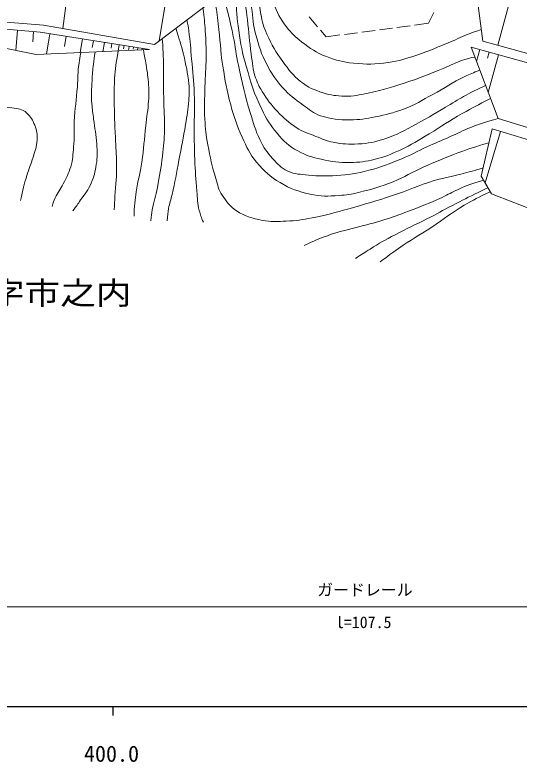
# Model space of a CAD drawing. Units: millimetres, scale not verified. Extents: x 40000 to 680000, y 20000 to 380000.
# Drawn here: x 456926 to 513932, y 198715 to 283232 of the extents above; entities that cross this region are included whole.
import ezdxf
from ezdxf.enums import TextEntityAlignment as Align

# ---------------------------------------------------------------- set-up
doc = ezdxf.new("R2010")
doc.units = ezdxf.units.MM
doc.header["$LTSCALE"] = 1000
doc.layers.add('M-BMK-HTXT', color=7, linetype='Continuous')
for name, color, linetype, lineweight in [('M-STR-HTXT', 7, 'Continuous', 13), ('M-TTL-BAND', 7, 'Continuous', 25), ('M-WORK', 1, 'Continuous', 13)]:
    doc.layers.add(name, color=color, linetype=linetype, lineweight=lineweight)
doc.styles.add('ＭＳ ゴシック', font='')
doc.styles.get('ＭＳ ゴシック').set_extended_font_data('MS Gothic')

msp = doc.modelspace()

# ---------------------------------------------------------------- linework, layer by layer
at = {"layer": 'M-STR-HTXT'}
msp.add_line((442788, 216291), (549938, 216291), dxfattribs=at)
at = {"layer": 'M-TTL-BAND'}
for p, q in [((40000, 205000), (579000, 205000)), ((468000, 205000), (468000, 204000))]:
    msp.add_line(p, q, dxfattribs=at)
at = {"layer": 'M-WORK'}
for p, q in [((463275, 288625), (462332, 281709)), ((508773, 288286), (509847, 280277)), ((474317, 286957), (473226, 280300)), ((513455, 287035), (511526, 279813)), ((472701, 279904), (480423, 285730)), ((503679, 282285), (504305, 283520)), ((448787, 282968), (460153, 282089)), ((490183, 283029), (491155, 281887)), ((459769, 281285), (448390, 282267)), ((457215, 281505), (457018, 279223)), ((460153, 282089), (472701, 279904)), ((491479, 281506), (492117, 280757)), ((496163, 281292), (497650, 281488)), ((498145, 281554), (499633, 281750)), ((500128, 281815), (501615, 282012)), ((502111, 282077), (503679, 282285)), ((448266, 281030), (459319, 278748)), ((459041, 281347), (458943, 280206)), ((472125, 279307), (459769, 281285)), ((460857, 281110), (460487, 278799)), ((462707, 280815), (462522, 279659)), ((492117, 280757), (493684, 280964)), ((494180, 281030), (495667, 281226)), ((464556, 280519), (464307, 278966)), ((465798, 280320), (465674, 279543)), ((467040, 280121), (466873, 279078)), ((467875, 279987), (467791, 279466)), ((468709, 279854), (468597, 279153)), ((469270, 279764), (469214, 279414)), ((509847, 280277), (540133, 271903)), ((459319, 278748), (472125, 279307)), ((469831, 279675), (469755, 279204)), ((470324, 279596), (470287, 279360)), ((470818, 279517), (470775, 279248)), ((471312, 279438), (471290, 279303)), ((511555, 271499), (508518, 279571)), ((508518, 279571), (539569, 271086)), ((509483, 279307), (509119, 277975)), ((510549, 279016), (510367, 278350)), ((511615, 278725), (510446, 274447)), ((530839, 265642), (511555, 271499)), ((509664, 265005), (510889, 270333)), ((511847, 270047), (510105, 264225)), ((510889, 270333), (530291, 264528)), ((510809, 262981), (509664, 265005)), ((517543, 260385), (510809, 262981))]:
    msp.add_line(p, q, dxfattribs=at)
for points, knots in [([(485067, 293298), (485090, 291963), (485098, 291601), (485160, 290515), (485230, 289299), (485220, 288608), (485427, 287407), (485620, 286286), (485705, 285635), (486137, 284583), (486593, 283475), (486892, 282847), (487629, 281901), (488208, 281158), (488584, 280767), (489334, 280196), (490349, 279424), (490948, 278981), (492140, 278527), (493294, 278088), (493984, 277907), (495213, 277781), (496738, 277625), (497622, 277622), (499138, 277852), (500427, 278048), (501135, 278270), (502370, 278687), (503881, 279196), (504695, 279573), (506171, 280179), (507045, 280537), (507505, 280811), (508391, 281138), (508887, 281321), (509058, 281383), (509672, 281576)], [0, 0, 0, 0, 1, 1, 1, 2, 2, 2, 3, 3, 3, 4, 4, 4, 5, 5, 5, 6, 6, 6, 7, 7, 7, 8, 8, 8, 9, 9, 9, 10, 10, 10, 11, 11, 11, 12, 12, 12, 12]), ([(484218, 292984), (484342, 291774), (484368, 291447), (484439, 290460), (484550, 288902), (484534, 288025), (484599, 286464), (484649, 285236), (484518, 284530), (484732, 283320), (484893, 282409), (485042, 281898), (485424, 281056), (486001, 279786), (486381, 279086), (487209, 277965), (487915, 277011), (488305, 276439), (489234, 275701), (490108, 275006), (490727, 274760), (491792, 274422), (492705, 274132), (493258, 274075), (494216, 274049), (495255, 274021), (495835, 274187), (496853, 274395), (498738, 274781), (499770, 275118), (501595, 275728), (503324, 276304), (504247, 276753), (505938, 277433), (506669, 277726), (507045, 277989), (507803, 278205), (508239, 278330), (508404, 278373), (508934, 278466)], [0, 0, 0, 0, 1, 1, 1, 2, 2, 2, 3, 3, 3, 4, 4, 4, 5, 5, 5, 6, 6, 6, 7, 7, 7, 8, 8, 8, 9, 9, 9, 10, 10, 10, 11, 11, 11, 12, 12, 12, 13, 13, 13, 13]), ([(509491, 276987), (508683, 276670), (508455, 276561), (507803, 276260), (506331, 275581), (505610, 274999), (504180, 274236), (502907, 273556), (502227, 273089), (500876, 272584), (499663, 272131), (498949, 271957), (497679, 271705), (496579, 271486), (495950, 271370), (494829, 271358), (493504, 271344), (492730, 271424), (491472, 271838), (490624, 272117), (490253, 272518), (489527, 273037), (488549, 273737), (487972, 274127), (487183, 275035), (486373, 275967), (485968, 276550), (485398, 277646), (484758, 278875), (484536, 279638), (484172, 280976), (483852, 282155), (483834, 282853), (483693, 284066), (483508, 285651), (483541, 286551), (483426, 288142), (483345, 289278), (483318, 289637), (483205, 291049)], [0, 0, 0, 0, 1, 1, 1, 2, 2, 2, 3, 3, 3, 4, 4, 4, 5, 5, 5, 6, 6, 6, 7, 7, 7, 8, 8, 8, 9, 9, 9, 10, 10, 10, 11, 11, 11, 12, 12, 12, 13, 13, 13, 13]), ([(482262, 289246), (482517, 287750), (482582, 287358), (482760, 286144), (482958, 284805), (483050, 284051), (483213, 282707), (483398, 281190), (483422, 280331), (483640, 278818), (483793, 277749), (483800, 277123), (484146, 276100), (484357, 275474), (484537, 275140), (484892, 274582), (485493, 273635), (485843, 273097), (486623, 272291), (487373, 271516), (487823, 271091), (488728, 270506), (489534, 269985), (490073, 269845), (490966, 269494), (491713, 269200), (492123, 268983), (492911, 268828), (493995, 268614), (494630, 268596), (495734, 268641), (496942, 268690), (497619, 268864), (498771, 269227), (500219, 269684), (500946, 270170), (502288, 270879), (503830, 271693), (504641, 272244), (506151, 273117), (506962, 273586), (507399, 273881), (508229, 274316), (508966, 274702), (509223, 274822), (510147, 275241)], [0, 0, 0, 0, 1, 1, 1, 2, 2, 2, 3, 3, 3, 4, 4, 4, 5, 5, 5, 6, 6, 6, 7, 7, 7, 8, 8, 8, 9, 9, 9, 10, 10, 10, 11, 11, 11, 12, 12, 12, 13, 13, 13, 14, 14, 14, 15, 15, 15, 15]), ([(510700, 273774), (509158, 272991), (508739, 272771), (507510, 272078), (506013, 271234), (505237, 270654), (503753, 269787), (502487, 269046), (501813, 268556), (500476, 267948), (499407, 267462), (498795, 267187), (497653, 266909), (496561, 266644), (495925, 266554), (494802, 266536), (493524, 266516), (492799, 266632), (491552, 266909), (490485, 267146), (489865, 267302), (488914, 267842), (487868, 268436), (487337, 268913), (486570, 269840), (485767, 270809), (485400, 271431), (484838, 272557), (483935, 274369), (483646, 275489), (483080, 277433), (482628, 278984), (482456, 279882), (482228, 281482), (482023, 282920), (482021, 283739), (481881, 285185), (481775, 286280), (481741, 286624), (481603, 287987)], [0, 0, 0, 0, 1, 1, 1, 2, 2, 2, 3, 3, 3, 4, 4, 4, 5, 5, 5, 6, 6, 6, 7, 7, 7, 8, 8, 8, 9, 9, 9, 10, 10, 10, 11, 11, 11, 12, 12, 12, 13, 13, 13, 13]), ([(480423, 285730), (481037, 283376), (481224, 282735), (481615, 280789), (481869, 279525), (481920, 278798), (482201, 277539), (482671, 275436), (482902, 274245), (483533, 272184), (483912, 270947), (484092, 270233), (484652, 269067), (485077, 268183), (485410, 267721), (486064, 266989), (486640, 266345), (486991, 265955), (487769, 265577), (488608, 265170), (489186, 265228), (490113, 265124), (491334, 264989), (492031, 264996), (493257, 265071), (494708, 265160), (495524, 265299), (496933, 265657), (498429, 266038), (499234, 266379), (500663, 266963), (501792, 267424), (502376, 267791), (503487, 268295), (504494, 268751), (505070, 268982), (506080, 269431), (507019, 269849), (507522, 270137), (508478, 270515), (509651, 270979), (510091, 271089), (511555, 271499)], [0, 0, 0, 0, 1, 1, 1, 2, 2, 2, 3, 3, 3, 4, 4, 4, 5, 5, 5, 6, 6, 6, 7, 7, 7, 8, 8, 8, 9, 9, 9, 10, 10, 10, 11, 11, 11, 12, 12, 12, 13, 13, 13, 14, 14, 14, 14]), ([(510530, 268771), (508838, 268264), (508365, 268116), (507003, 267620), (505452, 267054), (504603, 266679), (503096, 266004), (501748, 265399), (501053, 264930), (499686, 264370), (498200, 263760), (497322, 263524), (495761, 263144), (494922, 262940), (494438, 262863), (493577, 262807), (492294, 262723), (491543, 262680), (490291, 262967), (488914, 263281), (488128, 263538), (486916, 264263), (485735, 264971), (485136, 265516), (484252, 266572), (483437, 267547), (483166, 268241), (482636, 269396), (482000, 270782), (481722, 271601), (481322, 273072), (480864, 274753), (480709, 275722), (480434, 277441), (480137, 279302), (480162, 280369), (479919, 282237), (479775, 283337), (479728, 283695), (479523, 285051)], [0, 0, 0, 0, 1, 1, 1, 2, 2, 2, 3, 3, 3, 4, 4, 4, 5, 5, 5, 6, 6, 6, 7, 7, 7, 8, 8, 8, 9, 9, 9, 10, 10, 10, 11, 11, 11, 12, 12, 12, 13, 13, 13, 13]), ([(478182, 284039), (478340, 282794), (478380, 282446), (478452, 281420), (478534, 280250), (478549, 279591), (478541, 278418), (478532, 277127), (478443, 276406), (478417, 275115), (478387, 273686), (478309, 272882), (478399, 271456), (478470, 270313), (478522, 269668), (478736, 268543), (479023, 267038), (479180, 266186), (479642, 264725), (479879, 263975), (479902, 263487), (480352, 262842), (480892, 262070), (481214, 261607), (481986, 261066), (482472, 260726), (482794, 260603), (483354, 260409), (484082, 260157), (484509, 260058), (485272, 259947), (486165, 259818), (486680, 259874), (487581, 259912), (488747, 259960), (489398, 260064), (490547, 260267), (492182, 260556), (493066, 260876), (494667, 261315), (496615, 261848), (497704, 262158), (499623, 262789), (501486, 263402), (502463, 263947), (504347, 264494), (505926, 264952), (506849, 265064), (508432, 265506), (508997, 265664), (509182, 265713), (509875, 265922)], [0, 0, 0, 0, 1, 1, 1, 2, 2, 2, 3, 3, 3, 4, 4, 4, 5, 5, 5, 6, 6, 6, 7, 7, 7, 8, 8, 8, 9, 9, 9, 10, 10, 10, 11, 11, 11, 12, 12, 12, 13, 13, 13, 14, 14, 14, 15, 15, 15, 16, 16, 16, 17, 17, 17, 17]), ([(476380, 282680), (476489, 282082), (476511, 281917), (476584, 281426), (476767, 280185), (476796, 279480), (476903, 278230), (477034, 276711), (477145, 275863), (477205, 274340), (477269, 272711), (477191, 271796), (477205, 270166), (477216, 268890), (477197, 268173), (477258, 266898), (477326, 265495), (477378, 264709), (477507, 263311), (477587, 262448), (477546, 261945), (477774, 261108), (477916, 260583), (477983, 260378), (478235, 259794)], [0, 0, 0, 0, 1, 1, 1, 2, 2, 2, 3, 3, 3, 4, 4, 4, 5, 5, 5, 6, 6, 6, 7, 7, 7, 8, 8, 8, 8]), ([(475117, 281727), (475567, 280355), (475694, 279952), (475974, 278791), (476287, 277496), (476449, 276760), (476587, 275434), (476662, 274710), (476635, 274296), (476587, 273570), (476517, 272501), (476386, 271910), (476214, 270852), (475955, 269265), (475771, 268382), (475468, 266803), (475176, 265282), (475040, 264424), (474695, 262913), (474555, 262296), (474405, 261965), (474296, 261342), (474200, 260795), (474182, 260592), (474136, 259930)], [0, 0, 0, 0, 1, 1, 1, 2, 2, 2, 3, 3, 3, 4, 4, 4, 5, 5, 5, 6, 6, 6, 7, 7, 7, 8, 8, 8, 8]), ([(472283, 259933), (472352, 260531), (472380, 260699), (472461, 261188), (472624, 262184), (472834, 262719), (473029, 263710), (473301, 265093), (473445, 265872), (473603, 267274), (473733, 268428), (473803, 269078), (473834, 270240), (473871, 271648), (473770, 272436), (473745, 273845), (473716, 275558), (473778, 276520), (473710, 278232), (473673, 279146), (473662, 279448), (473586, 280572)], [0, 0, 0, 0, 1, 1, 1, 2, 2, 2, 3, 3, 3, 4, 4, 4, 5, 5, 5, 6, 6, 6, 7, 7, 7, 7]), ([(461122, 261558), (461266, 262022), (461323, 262164), (461484, 262541), (461763, 263196), (462058, 263493), (462383, 264127), (462760, 264860), (462996, 265269), (463236, 266057), (463495, 266906), (463477, 267423), (463559, 268307), (463662, 269426), (463575, 270062), (463638, 271184), (463726, 272717), (463862, 273569), (463985, 275100), (464068, 276140), (464014, 276733), (464171, 277764), (464243, 278237), (464267, 278405), (464389, 278969)], [0, 0, 0, 0, 1, 1, 1, 2, 2, 2, 3, 3, 3, 4, 4, 4, 5, 5, 5, 6, 6, 6, 7, 7, 7, 8, 8, 8, 8]), ([(465986, 279039), (465883, 278387), (465859, 278209), (465797, 277675), (465712, 276946), (465675, 276536), (465643, 275804), (465598, 274788), (465554, 274216), (465622, 273202), (465668, 272510), (465740, 272126), (465823, 271438), (465957, 270337), (466113, 269729), (466179, 268623), (466232, 267715), (466262, 267195), (466125, 266296), (465999, 265464), (465880, 264995), (465557, 264218), (465217, 263400), (464844, 263034), (464349, 262300), (464018, 261808), (463906, 261647), (463479, 261057)], [0, 0, 0, 0, 1, 1, 1, 2, 2, 2, 3, 3, 3, 4, 4, 4, 5, 5, 5, 6, 6, 6, 7, 7, 7, 8, 8, 8, 9, 9, 9, 9]), ([(468141, 261181), (468185, 261924), (468196, 262112), (468230, 262708), (468311, 264137), (468444, 264936), (468425, 266367), (468410, 267540), (468330, 268194), (468281, 269366), (468212, 271031), (468164, 271963), (468148, 273629), (468139, 274566), (468142, 275092), (468201, 276026), (468278, 277255), (468361, 277684), (468597, 279153)], [0, 0, 0, 0, 1, 1, 1, 2, 2, 2, 3, 3, 3, 4, 4, 4, 5, 5, 5, 6, 6, 6, 6]), ([(471453, 279278), (471616, 278475), (471656, 278255), (471762, 277595), (471905, 276703), (471981, 276200), (472046, 275298), (472097, 274602), (472077, 274207), (472034, 273510), (471966, 272405), (471837, 271793), (471715, 270692), (471537, 269090), (471513, 268183), (471271, 266590), (471069, 265263), (470848, 264538), (470637, 263212), (470558, 262715), (470517, 262435), (470471, 261934), (470420, 261357), (470420, 261156), (470412, 260453)], [0, 0, 0, 0, 1, 1, 1, 2, 2, 2, 3, 3, 3, 4, 4, 4, 5, 5, 5, 6, 6, 6, 7, 7, 7, 8, 8, 8, 8]), ([(411852, 251026), (412388, 251473), (412537, 251616), (412956, 252015), (413825, 252841), (414140, 253469), (414998, 254306), (416295, 255570), (417077, 256225), (418515, 257325), (419415, 258014), (419998, 258291), (420988, 258844), (422975, 259953), (424164, 260431), (426210, 261428), (428515, 262552), (429814, 263164), (432124, 264279), (434278, 265318), (435459, 265957), (437639, 266943), (440028, 268023), (441408, 268534), (443846, 269500), (445459, 270139), (446352, 270534), (448002, 271072), (449838, 271670), (450895, 271939), (452797, 272271), (454263, 272526), (455105, 272920), (456580, 272724), (457269, 272632), (457737, 272596), (458259, 272138), (458744, 271710), (458935, 271357), (459164, 270752), (459400, 270132), (459462, 269737), (459431, 269074), (459395, 268305), (459196, 267894), (458978, 267156), (458732, 266322), (458511, 265882), (458259, 265051), (457929, 263964), (457856, 263575), (457566, 262227)], [0, 0, 0, 0, 1, 1, 1, 2, 2, 2, 3, 3, 3, 4, 4, 4, 5, 5, 5, 6, 6, 6, 7, 7, 7, 8, 8, 8, 9, 9, 9, 10, 10, 10, 11, 11, 11, 12, 12, 12, 13, 13, 13, 14, 14, 14, 15, 15, 15, 16, 16, 16, 17, 17, 17, 17]), ([(509918, 264556), (508548, 264107), (508135, 263992), (507046, 263499), (506326, 263173), (505953, 262926), (505235, 262594), (503773, 261916), (502919, 261614), (501416, 261031), (500338, 260612), (499730, 260386), (498628, 260036), (497422, 259653), (496721, 259523), (495502, 259184), (494231, 258829), (493493, 258709), (492252, 258260), (491211, 257884), (490846, 257723), (489641, 257159)], [0, 0, 0, 0, 1, 1, 1, 2, 2, 2, 3, 3, 3, 4, 4, 4, 5, 5, 5, 6, 6, 6, 7, 7, 7, 7]), ([(495431, 255685), (496214, 256209), (496431, 256345), (497083, 256750), (498162, 257421), (498785, 257770), (499907, 258367), (501296, 259105), (502113, 259442), (503512, 260160), (504649, 260744), (505270, 261104), (506407, 261688), (507541, 262271), (508173, 262604), (509320, 263162), (509745, 263369), (509880, 263436), (510410, 263686)], [0, 0, 0, 0, 1, 1, 1, 2, 2, 2, 3, 3, 3, 4, 4, 4, 5, 5, 5, 6, 6, 6, 6]), ([(510668, 263230), (509265, 262564), (508856, 262351), (507739, 261706), (506238, 260838), (505510, 260173), (504063, 259219), (502612, 258263), (501736, 257822), (500315, 256821), (499492, 256241), (499215, 256044), (498237, 255294)], [0, 0, 0, 0, 1, 1, 1, 2, 2, 2, 3, 3, 3, 4, 4, 4, 4])]:
    msp.add_open_spline(points, degree=3, knots=knots, dxfattribs=at)

# ---------------------------------------------------------------- texts
at = {"layer": 'M-BMK-HTXT', "style": 'ＭＳ ゴシック', "width": 1.15}
msp.add_text('字市之内', height=2566, dxfattribs=at).set_placement((453995, 251770), align=Align.MIDDLE_LEFT)
at = {"layer": 'M-STR-HTXT', "style": 'ＭＳ ゴシック'}
msp.add_text('ガードレール', height=1320, dxfattribs=at).set_placement((491103, 218196), align=Align.MIDDLE_LEFT)
msp.add_text('l=107.5', height=1320, dxfattribs=at).set_placement((496363, 213474), align=Align.BOTTOM_CENTER)
at = {"layer": 'M-TTL-BAND', "style": 'ＭＳ ゴシック'}
msp.add_text('400.0', height=1833, dxfattribs=at).set_placement((467844, 198195), align=Align.BOTTOM_CENTER)

doc.saveas('drawing.dxf')
